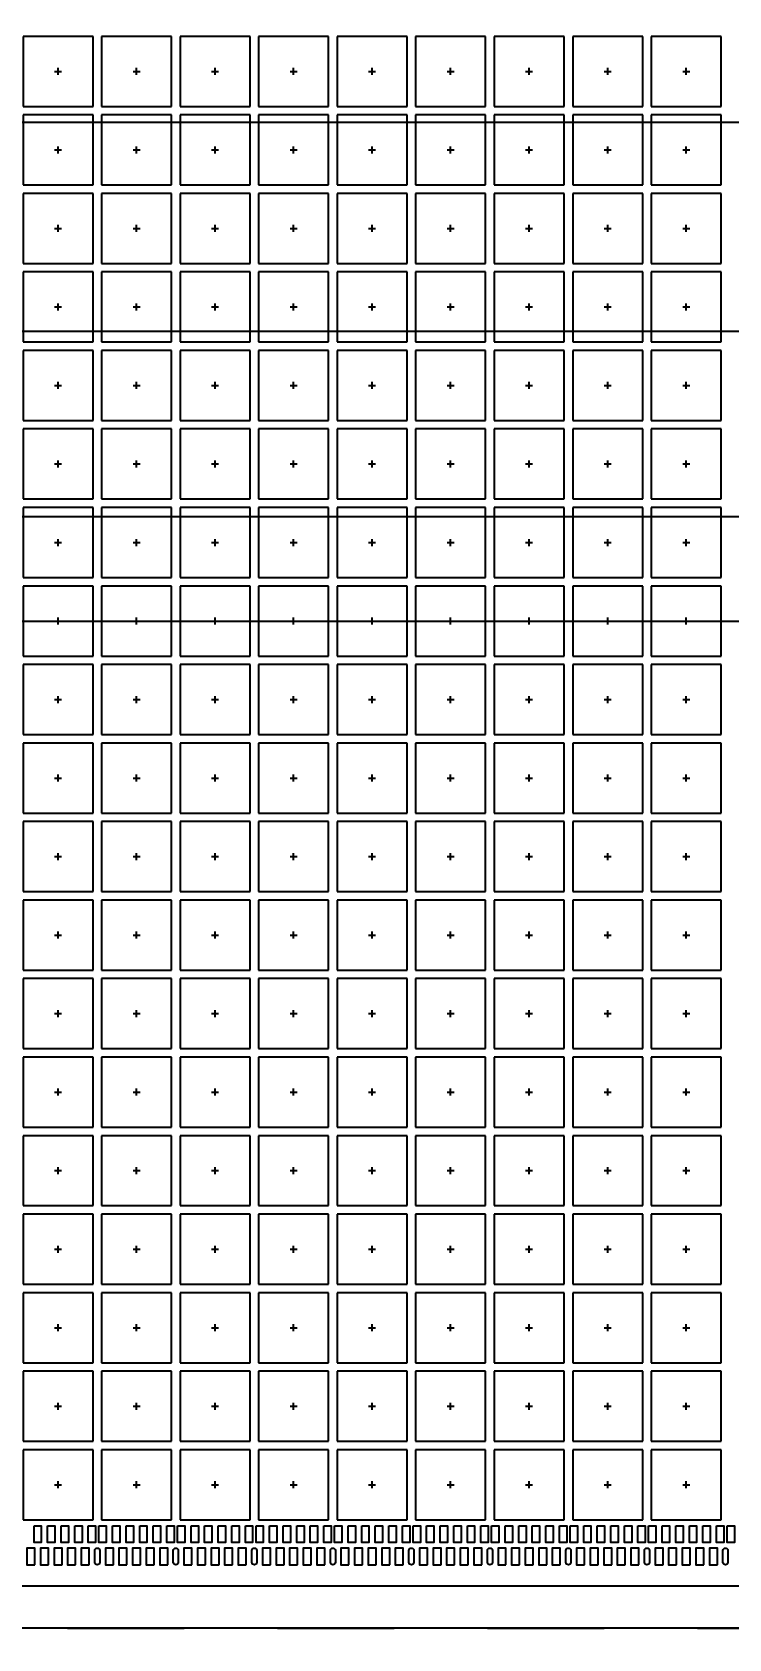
# Model space of a CAD drawing. Header units: millimetres. Extents: x 391.1 to 402, y 88.4 to 94.9.
# Drawn here: x 399.154 to 399.901, y 91.579 to 93.301 of the extents above; entities that cross this region are included whole.
import ezdxf

# ---------------------------------------------------------------- set-up
doc = ezdxf.new("R2010")
doc.units = ezdxf.units.MM
doc.header["$LTSCALE"] = 0.5
doc.header["$PDMODE"] = 98
for name, pattern in [('CENTER', [50.8, 31.75, -6.35, 6.35, -6.35]), ('HIDDEN', [0.375, 0.25, -0.125]), ('PHANTOM2', [31.75, 15.875, -3.175, 3.175, -3.175, 3.175, -3.175])]:
    doc.linetypes.add(name, pattern=pattern)
for name, color, linetype in [('CEN', 2, 'CENTER'), ('DIM', 3, 'Continuous'), ('MOLD', 6, 'Continuous'), ('PKG', 1, 'PHANTOM2')]:
    doc.layers.add(name, color=color, linetype=linetype)
doc.styles.add('SIMPLEX', font='simplex.shx', dxfattribs={"bigfont": 'AllInOneBig.shx'})
doc.dimstyles.new('SHEET1', dxfattribs={"dimtxt": 0.08, "dimasz": 0.08, "dimexe": 0.015, "dimexo": 0.015, "dimgap": 0.027, "dimtad": 1, "dimdec": 3, "dimlfac": 33.333333, "dimrnd": 0.0005, "dimzin": 1, "dimtxsty": 'SIMPLEX', "dimcen": 0.1905, "dimclrd": 256, "dimclre": 256, "dimclrt": 256, "dimazin": 3, "dimtp": 0.03, "dimtm": 0.05, "dimtfac": 0.8, "dimtdec": 3, "dimtmove": 0, "dimatfit": 3, "dimfxl": 0.05, "dimtzin": 4, "dimlwd": -1, "dimlwe": -1})

# ---------------------------------------------------------------- blocks, each defined once
blk = doc.blocks.new('*D105')
at = {"layer": 'Defpoints', "color": 0, "ltscale": 0.1, "transparency": 16777216}
for p in [(396.3623, 92.6694), (396.3668, 92.6694), (400.5871, 92.6694)]:
    blk.add_point(p, dxfattribs=at)
at = {"layer": 'DIM', "ltscale": 0.1, "transparency": 16777216}
blk.add_line((396.3818, 92.6694), (400.5871, 92.6694), dxfattribs=at)
at = {"layer": 'DIM', "ltscale": 0.1, "transparency": 16777216, "insert": (400.7741, 92.6694), "char_height": 0.08, "attachment_point": 5, "style": 'SIMPLEX'}
blk.add_mtext('\\A1;0.000', dxfattribs=at)
blk = doc.blocks.new('*D106')
at = {"layer": 'Defpoints', "color": 0, "ltscale": 0.1, "transparency": 16777216}
for p in [(396.3719, 93.6269), (400.5871, 93.5063), (396.3623, 92.6694)]:
    blk.add_point(p, dxfattribs=at)
at = {"layer": 'DIM', "ltscale": 0.1, "transparency": 16777216}
for p, q in [((396.3869, 93.6269), (400.2671, 93.6269)), ((400.2671, 93.6269), (400.4271, 93.5063)), ((400.4271, 93.5063), (400.5871, 93.5063))]:
    blk.add_line(p, q, dxfattribs=at)
at = {"layer": 'DIM', "ltscale": 0.1, "transparency": 16777216, "insert": (400.7969, 93.5063), "char_height": 0.08, "attachment_point": 5, "style": 'SIMPLEX'}
blk.add_mtext('\\A1;31.918', dxfattribs=at)
blk = doc.blocks.new('*D107')
at = {"layer": 'Defpoints', "color": 0, "ltscale": 0.1, "transparency": 16777216}
for p in [(396.3719, 93.2042), (400.5871, 93.2042), (396.3623, 92.6694)]:
    blk.add_point(p, dxfattribs=at)
at = {"layer": 'DIM', "ltscale": 0.1, "transparency": 16777216}
blk.add_line((396.3869, 93.2042), (400.5871, 93.2042), dxfattribs=at)
at = {"layer": 'DIM', "ltscale": 0.1, "transparency": 16777216, "insert": (400.8026, 93.2042), "char_height": 0.08, "attachment_point": 5, "style": 'SIMPLEX'}
blk.add_mtext('\\A1;17.826', dxfattribs=at)
blk = doc.blocks.new('*D108')
at = {"layer": 'Defpoints', "color": 0, "ltscale": 0.1, "transparency": 16777216}
for p in [(396.3719, 92.9802), (400.5871, 92.9802), (396.3623, 92.6694)]:
    blk.add_point(p, dxfattribs=at)
at = {"layer": 'DIM', "ltscale": 0.1, "transparency": 16777216}
blk.add_line((396.3869, 92.9802), (400.5871, 92.9802), dxfattribs=at)
at = {"layer": 'DIM', "ltscale": 0.1, "transparency": 16777216, "insert": (400.8026, 92.9802), "char_height": 0.08, "attachment_point": 5, "style": 'SIMPLEX'}
blk.add_mtext('\\A1;10.359', dxfattribs=at)
blk = doc.blocks.new('*D109')
at = {"layer": 'Defpoints', "color": 0, "ltscale": 0.1, "transparency": 16777216}
for p in [(400.5871, 92.8598), (396.3719, 92.7814), (396.3623, 92.6694)]:
    blk.add_point(p, dxfattribs=at)
at = {"layer": 'DIM', "ltscale": 0.1, "transparency": 16777216}
for p, q in [((400.2671, 92.7814), (400.4271, 92.8598)), ((400.4271, 92.8598), (400.5871, 92.8598)), ((396.3869, 92.7814), (400.2671, 92.7814))]:
    blk.add_line(p, q, dxfattribs=at)
at = {"layer": 'DIM', "ltscale": 0.1, "transparency": 16777216, "insert": (400.7741, 92.8598), "char_height": 0.08, "attachment_point": 5, "style": 'SIMPLEX'}
blk.add_mtext('\\A1;3.733', dxfattribs=at)
blk = doc.blocks.new('*D110')
at = {"layer": 'Defpoints', "color": 0, "ltscale": 0.1, "transparency": 16777216}
for p in [(400.1213, 93.6371), (400.5871, 93.6071), (396.3623, 92.6694)]:
    blk.add_point(p, dxfattribs=at)
at = {"layer": 'DIM', "ltscale": 0.1, "transparency": 16777216}
for p, q in [((400.1363, 93.6371), (400.2813, 93.6371)), ((400.2813, 93.6371), (400.4271, 93.6071)), ((400.4271, 93.6071), (400.5871, 93.6071))]:
    blk.add_line(p, q, dxfattribs=at)
at = {"layer": 'DIM', "ltscale": 0.1, "transparency": 16777216, "insert": (400.8122, 93.6071), "char_height": 0.08, "attachment_point": 5, "style": 'SIMPLEX'}
blk.add_mtext('\\A1;32.258', dxfattribs=at)
blk = doc.blocks.new('*D111')
at = {"layer": 'Defpoints', "color": 0, "ltscale": 0.1, "transparency": 16777216}
for p in [(396.3719, 93.4029), (400.5871, 93.2991), (396.3623, 92.6694)]:
    blk.add_point(p, dxfattribs=at)
at = {"layer": 'DIM', "ltscale": 0.1, "transparency": 16777216}
for p, q in [((396.3869, 93.4029), (400.2671, 93.4029)), ((400.2671, 93.4029), (400.4271, 93.2991)), ((400.4271, 93.2991), (400.5871, 93.2991))]:
    blk.add_line(p, q, dxfattribs=at)
at = {"layer": 'DIM', "ltscale": 0.1, "transparency": 16777216, "insert": (400.795, 93.2991), "char_height": 0.08, "attachment_point": 5, "style": 'SIMPLEX'}
blk.add_mtext('\\A1;24.451', dxfattribs=at)
blk = doc.blocks.new('*D170')
at = {"layer": 'Defpoints', "color": 0, "ltscale": 0.1, "transparency": 16777216}
for p in [(396.3623, 92.6694), (399.6623, 91.5331), (399.6623, 91.1521)]:
    blk.add_point(p, dxfattribs=at)
at = {"layer": 'DIM', "ltscale": 0.1, "transparency": 16777216}
blk.add_line((399.6623, 91.5181), (399.6623, 91.1521), dxfattribs=at)
at = {"layer": 'DIM', "ltscale": 0.1, "transparency": 16777216, "insert": (399.6623, 90.9042), "char_height": 0.08, "attachment_point": 5, "rotation": 90, "style": 'SIMPLEX'}
blk.add_mtext('\\A1;110.000', dxfattribs=at)
blk = doc.blocks.new('*D171')
at = {"layer": 'Defpoints', "color": 0, "ltscale": 0.1, "transparency": 16777216}
for p in [(396.3623, 92.6694), (400.1948, 92.5468), (400.1948, 91.1521)]:
    blk.add_point(p, dxfattribs=at)
at = {"layer": 'DIM', "ltscale": 0.1, "transparency": 16777216}
blk.add_line((400.1948, 92.5318), (400.1948, 91.1521), dxfattribs=at)
at = {"layer": 'DIM', "ltscale": 0.1, "transparency": 16777216, "insert": (400.1948, 90.8965), "char_height": 0.08, "attachment_point": 5, "rotation": 90, "style": 'SIMPLEX'}
blk.add_mtext('\\A1;127.750', dxfattribs=at)
blk = doc.blocks.new('*D172')
at = {"layer": 'Defpoints', "color": 0, "ltscale": 0.1, "transparency": 16777216}
for p in [(396.3623, 92.6694), (400.0656, 91.6044), (400.0656, 91.1521)]:
    blk.add_point(p, dxfattribs=at)
at = {"layer": 'DIM', "ltscale": 0.1, "transparency": 16777216}
blk.add_line((400.0656, 91.5894), (400.0656, 91.1521), dxfattribs=at)
at = {"layer": 'DIM', "ltscale": 0.1, "transparency": 16777216, "insert": (400.0656, 90.8965), "char_height": 0.08, "attachment_point": 5, "rotation": 90, "style": 'SIMPLEX'}
blk.add_mtext('\\A1;123.445', dxfattribs=at)
blk = doc.blocks.new('*D143')
at = {"layer": 'Defpoints', "color": 0, "ltscale": 0.1, "transparency": 16777216}
for p in [(399.6735, 91.5444), (400.1993, 91.4994), (400.3355, 91.4994)]:
    blk.add_point(p, dxfattribs=at)
at = {"layer": 'DIM', "ltscale": 0.1, "transparency": 16777216}
for p, q in [((400.3355, 91.6244), (400.3355, 91.7044)), ((399.6885, 91.5444), (400.3505, 91.5444)), ((400.3355, 91.5444), (400.3355, 91.4994)), ((400.2143, 91.4994), (400.3505, 91.4994)), ((400.3355, 91.4194), (400.3355, 91.3394))]:
    blk.add_line(p, q, dxfattribs=at)
for points in [[(400.3222, 91.6244), (400.3489, 91.6244), (400.3355, 91.5444)], [(400.3222, 91.4194), (400.3489, 91.4194), (400.3355, 91.4994)]]:
    blk.add_solid(points, dxfattribs=at)
at = {"layer": 'DIM', "ltscale": 0.1, "transparency": 16777216, "insert": (400.3355, 91.0176), "char_height": 0.08, "attachment_point": 5, "rotation": 90, "style": 'SIMPLEX'}
blk.add_mtext('\\A1;1.500\\H0.05;%%p0.025', dxfattribs=at)
blk = doc.blocks.new('*D145')
at = {"layer": 'Defpoints', "color": 0, "ltscale": 0.1, "transparency": 16777216}
for p in [(396.3623, 92.6694), (400.6673, 91.7386), (400.1213, 91.7017)]:
    blk.add_point(p, dxfattribs=at)
at = {"layer": 'DIM', "ltscale": 0.1, "transparency": 16777216}
for p, q in [((400.3473, 91.7017), (400.5073, 91.7386)), ((400.5073, 91.7386), (400.6673, 91.7386)), ((400.1363, 91.7017), (400.3473, 91.7017))]:
    blk.add_line(p, q, dxfattribs=at)
at = {"layer": 'DIM', "ltscale": 0.1, "transparency": 16777216, "insert": (400.8924, 91.7386), "char_height": 0.08, "attachment_point": 5, "style": 'SIMPLEX'}
blk.add_mtext('\\A1;32.258', dxfattribs=at)
blk = doc.blocks.new('*D146')
at = {"layer": 'Defpoints', "color": 0, "ltscale": 0.1, "transparency": 16777216}
for p in [(396.3623, 92.6694), (400.2323, 91.9194), (400.6673, 91.9194)]:
    blk.add_point(p, dxfattribs=at)
at = {"layer": 'DIM', "ltscale": 0.1, "transparency": 16777216}
blk.add_line((400.2473, 91.9194), (400.6673, 91.9194), dxfattribs=at)
at = {"layer": 'DIM', "ltscale": 0.1, "transparency": 16777216, "insert": (400.8924, 91.9194), "char_height": 0.08, "attachment_point": 5, "style": 'SIMPLEX'}
blk.add_mtext('\\A1;25.000', dxfattribs=at)
blk = doc.blocks.new('*D149')
at = {"layer": 'Defpoints', "color": 0, "ltscale": 0.1, "transparency": 16777216}
for p in [(396.3623, 92.6694), (400.2323, 92.5344), (400.5871, 92.4477)]:
    blk.add_point(p, dxfattribs=at)
at = {"layer": 'DIM', "ltscale": 0.1, "transparency": 16777216}
for p, q in [((400.2473, 92.5344), (400.3923, 92.5344)), ((400.3923, 92.5344), (400.4271, 92.4477)), ((400.4271, 92.4477), (400.5871, 92.4477))]:
    blk.add_line(p, q, dxfattribs=at)
at = {"layer": 'DIM', "ltscale": 0.1, "transparency": 16777216, "insert": (400.7741, 92.4477), "char_height": 0.08, "attachment_point": 5, "style": 'SIMPLEX'}
blk.add_mtext('\\A1;4.500', dxfattribs=at)
blk = doc.blocks.new('*D150')
at = {"layer": 'Defpoints', "color": 0, "ltscale": 0.1, "transparency": 16777216}
for p in [(396.3623, 92.6694), (400.206, 92.558), (400.5871, 92.558)]:
    blk.add_point(p, dxfattribs=at)
at = {"layer": 'DIM', "ltscale": 0.1, "transparency": 16777216}
blk.add_line((400.221, 92.558), (400.5871, 92.558), dxfattribs=at)
at = {"layer": 'DIM', "ltscale": 0.1, "transparency": 16777216, "insert": (400.7664, 92.558), "char_height": 0.08, "attachment_point": 5, "style": 'SIMPLEX'}
blk.add_mtext('\\A1;3.712', dxfattribs=at)
blk = doc.blocks.new('*D151')
at = {"layer": 'Defpoints', "color": 0, "ltscale": 0.1, "transparency": 16777216}
for p in [(400.5871, 92.7571), (400.206, 92.738), (396.3623, 92.6694)]:
    blk.add_point(p, dxfattribs=at)
at = {"layer": 'DIM', "ltscale": 0.1, "transparency": 16777216}
for p, q in [((400.366, 92.738), (400.4271, 92.7571)), ((400.4271, 92.7571), (400.5871, 92.7571)), ((400.221, 92.738), (400.366, 92.738))]:
    blk.add_line(p, q, dxfattribs=at)
at = {"layer": 'DIM', "ltscale": 0.1, "transparency": 16777216, "insert": (400.7741, 92.7571), "char_height": 0.08, "attachment_point": 5, "style": 'SIMPLEX'}
blk.add_mtext('\\A1;2.288', dxfattribs=at)
blk = doc.blocks.new('*D152')
at = {"layer": 'Defpoints', "color": 0, "ltscale": 0.1, "transparency": 16777216}
for p in [(400.2323, 93.4194), (400.5871, 93.4071), (396.3623, 92.6694)]:
    blk.add_point(p, dxfattribs=at)
at = {"layer": 'DIM', "ltscale": 0.1, "transparency": 16777216}
for p, q in [((400.2473, 93.4194), (400.3923, 93.4194)), ((400.3923, 93.4194), (400.4271, 93.4071)), ((400.4271, 93.4071), (400.5871, 93.4071))]:
    blk.add_line(p, q, dxfattribs=at)
at = {"layer": 'DIM', "ltscale": 0.1, "transparency": 16777216, "insert": (400.8122, 93.4071), "char_height": 0.08, "attachment_point": 5, "style": 'SIMPLEX'}
blk.add_mtext('\\A1;25.000', dxfattribs=at)
blk = doc.blocks.new('*U103')
at = {"layer": 'CEN', "ltscale": 0.005}
for p, q in [((-0.00375, 0), (0.00375, 0)), ((0, -0.00375), (0, 0.00375))]:
    blk.add_line(p, q, dxfattribs=at)
at = {"layer": 'PKG', "ltscale": 0.05}
blk.add_lwpolyline([(-0.0375, -0.0375), (0.0375, -0.0375), (0.0375, 0.0375), (-0.0375, 0.0375)], close=True, dxfattribs=at)
blk = doc.blocks.new('*U104')
at = {"color": 0, "linetype": 'ByBlock', "lineweight": -2, "transparency": 16777216}
for p in [(2.60865, 1.5147), (2.6928, 1.5147), (2.77695, 1.5147), (2.8611, 1.5147), (2.94525, 1.5147), (3.0294, 1.5147), (3.11355, 1.5147), (3.1977, 1.5147), (3.28185, 1.5147), (2.60865, 1.43055), (2.6928, 1.43055), (2.77695, 1.43055), (2.8611, 1.43055), (2.94525, 1.43055), (3.0294, 1.43055), (3.11355, 1.43055), (3.1977, 1.43055), (3.28185, 1.43055), (2.60865, 1.3464), (2.6928, 1.3464), (2.77695, 1.3464), (2.8611, 1.3464), (2.94525, 1.3464), (3.0294, 1.3464), (3.11355, 1.3464), (3.1977, 1.3464), (3.28185, 1.3464), (2.60865, 1.26225), (2.6928, 1.26225), (2.77695, 1.26225), (2.8611, 1.26225), (2.94525, 1.26225), (3.0294, 1.26225), (3.11355, 1.26225), (3.1977, 1.26225), (3.28185, 1.26225), (2.60865, 1.1781), (2.6928, 1.1781), (2.77695, 1.1781), (2.8611, 1.1781), (2.94525, 1.1781), (3.0294, 1.1781), (3.11355, 1.1781), (3.1977, 1.1781), (3.28185, 1.1781), (2.60865, 1.09395), (2.6928, 1.09395), (2.77695, 1.09395), (2.8611, 1.09395), (2.94525, 1.09395), (3.0294, 1.09395), (3.11355, 1.09395), (3.1977, 1.09395), (3.28185, 1.09395), (2.60865, 1.0098), (2.6928, 1.0098), (2.77695, 1.0098), (2.8611, 1.0098), (2.94525, 1.0098), (3.0294, 1.0098), (3.11355, 1.0098), (3.1977, 1.0098), (3.28185, 1.0098), (2.60865, 0.92565), (2.6928, 0.92565), (2.77695, 0.92565), (2.8611, 0.92565), (2.94525, 0.92565), (3.0294, 0.92565), (3.11355, 0.92565), (3.1977, 0.92565), (3.28185, 0.92565), (2.60865, 0.8415), (2.6928, 0.8415), (2.77695, 0.8415), (2.8611, 0.8415), (2.94525, 0.8415), (3.0294, 0.8415), (3.11355, 0.8415), (3.1977, 0.8415), (3.28185, 0.8415), (2.60865, 0.75735), (2.6928, 0.75735), (2.77695, 0.75735), (2.8611, 0.75735), (2.94525, 0.75735), (3.0294, 0.75735), (3.11355, 0.75735), (3.1977, 0.75735), (3.28185, 0.75735), (2.60865, 0.6732), (2.6928, 0.6732), (2.77695, 0.6732), (2.8611, 0.6732), (2.94525, 0.6732), (3.0294, 0.6732), (3.11355, 0.6732), (3.1977, 0.6732), (3.28185, 0.6732), (2.60865, 0.58905), (2.6928, 0.58905), (2.77695, 0.58905), (2.8611, 0.58905), (2.94525, 0.58905), (3.0294, 0.58905), (3.11355, 0.58905), (3.1977, 0.58905), (3.28185, 0.58905), (2.60865, 0.5049), (2.6928, 0.5049), (2.77695, 0.5049), (2.8611, 0.5049), (2.94525, 0.5049), (3.0294, 0.5049), (3.11355, 0.5049), (3.1977, 0.5049), (3.28185, 0.5049), (2.60865, 0.42075), (2.6928, 0.42075), (2.77695, 0.42075), (2.8611, 0.42075), (2.94525, 0.42075), (3.0294, 0.42075), (3.11355, 0.42075), (3.1977, 0.42075), (3.28185, 0.42075), (2.60865, 0.3366), (2.6928, 0.3366), (2.77695, 0.3366), (2.8611, 0.3366), (2.94525, 0.3366), (3.0294, 0.3366), (3.11355, 0.3366), (3.1977, 0.3366), (3.28185, 0.3366), (2.60865, 0.25245), (2.6928, 0.25245), (2.77695, 0.25245), (2.8611, 0.25245), (2.94525, 0.25245), (3.0294, 0.25245), (3.11355, 0.25245), (3.1977, 0.25245), (3.28185, 0.25245), (2.60865, 0.1683), (2.6928, 0.1683), (2.77695, 0.1683), (2.8611, 0.1683), (2.94525, 0.1683), (3.0294, 0.1683), (3.11355, 0.1683), (3.1977, 0.1683), (3.28185, 0.1683), (2.60865, 0.08415), (2.6928, 0.08415), (2.77695, 0.08415), (2.8611, 0.08415), (2.94525, 0.08415), (3.0294, 0.08415), (3.11355, 0.08415), (3.1977, 0.08415), (3.28185, 0.08415), (2.60865, 0), (2.6928, 0), (2.77695, 0), (2.8611, 0), (2.94525, 0), (3.0294, 0), (3.11355, 0), (3.1977, 0), (3.28185, 0)]:
    blk.add_blockref('*U103', p, dxfattribs=at)

msp = doc.modelspace()

# ---------------------------------------------------------------- linework, layer by layer
at = {"color": 2, "linetype": 'HIDDEN', "lineweight": 0}
msp.add_lwpolyline([(392.507251, 93.749395), (400.217251, 93.749395), (400.217251, 91.589395), (392.507251, 91.589395)], close=True, dxfattribs=at)
at = {"ltscale": 0.1}
for points in [[(399.156301, 91.69987), (399.164101, 91.69987), (399.164101, 91.68187), (399.156301, 91.68187)], [(399.170851, 91.69987), (399.178651, 91.69987), (399.178651, 91.68187), (399.170851, 91.68187)], [(399.185401, 91.69987), (399.193201, 91.69987), (399.193201, 91.68187), (399.185401, 91.68187)], [(399.199951, 91.69987), (399.207751, 91.69987), (399.207751, 91.68187), (399.199951, 91.68187)], [(399.214501, 91.69987), (399.222301, 91.69987), (399.222301, 91.68187), (399.214501, 91.68187)], [(399.225901, 91.69987), (399.233701, 91.69987), (399.233701, 91.68187), (399.225901, 91.68187)], [(399.240451, 91.69987), (399.248251, 91.69987), (399.248251, 91.68187), (399.240451, 91.68187)], [(399.255001, 91.69987), (399.262801, 91.69987), (399.262801, 91.68187), (399.255001, 91.68187)], [(399.269551, 91.69987), (399.277351, 91.69987), (399.277351, 91.68187), (399.269551, 91.68187)], [(399.284101, 91.69987), (399.291901, 91.69987), (399.291901, 91.68187), (399.284101, 91.68187)], [(399.298651, 91.69987), (399.306451, 91.69987), (399.306451, 91.68187), (399.298651, 91.68187)], [(399.310051, 91.69987), (399.317851, 91.69987), (399.317851, 91.68187), (399.310051, 91.68187)], [(399.324601, 91.69987), (399.332401, 91.69987), (399.332401, 91.68187), (399.324601, 91.68187)], [(399.339151, 91.69987), (399.346951, 91.69987), (399.346951, 91.68187), (399.339151, 91.68187)], [(399.353701, 91.69987), (399.361501, 91.69987), (399.361501, 91.68187), (399.353701, 91.68187)], [(399.368251, 91.69987), (399.376051, 91.69987), (399.376051, 91.68187), (399.368251, 91.68187)], [(399.382801, 91.69987), (399.390601, 91.69987), (399.390601, 91.68187), (399.382801, 91.68187)], [(399.394201, 91.69987), (399.402001, 91.69987), (399.402001, 91.68187), (399.394201, 91.68187)], [(399.408751, 91.69987), (399.416551, 91.69987), (399.416551, 91.68187), (399.408751, 91.68187)], [(399.423301, 91.69987), (399.431101, 91.69987), (399.431101, 91.68187), (399.423301, 91.68187)], [(399.437851, 91.69987), (399.445651, 91.69987), (399.445651, 91.68187), (399.437851, 91.68187)], [(399.452401, 91.69987), (399.460201, 91.69987), (399.460201, 91.68187), (399.452401, 91.68187)], [(399.466951, 91.69987), (399.474751, 91.69987), (399.474751, 91.68187), (399.466951, 91.68187)], [(399.478351, 91.69987), (399.486151, 91.69987), (399.486151, 91.68187), (399.478351, 91.68187)], [(399.492901, 91.69987), (399.500701, 91.69987), (399.500701, 91.68187), (399.492901, 91.68187)], [(399.507451, 91.69987), (399.515251, 91.69987), (399.515251, 91.68187), (399.507451, 91.68187)], [(399.522001, 91.69987), (399.529801, 91.69987), (399.529801, 91.68187), (399.522001, 91.68187)], [(399.536551, 91.69987), (399.544351, 91.69987), (399.544351, 91.68187), (399.536551, 91.68187)], [(399.551101, 91.69987), (399.558901, 91.69987), (399.558901, 91.68187), (399.551101, 91.68187)], [(399.562501, 91.69987), (399.570301, 91.69987), (399.570301, 91.68187), (399.562501, 91.68187)], [(399.577051, 91.69987), (399.584851, 91.69987), (399.584851, 91.68187), (399.577051, 91.68187)], [(399.591601, 91.69987), (399.599401, 91.69987), (399.599401, 91.68187), (399.591601, 91.68187)], [(399.606151, 91.69987), (399.613951, 91.69987), (399.613951, 91.68187), (399.606151, 91.68187)], [(399.620701, 91.69987), (399.628501, 91.69987), (399.628501, 91.68187), (399.620701, 91.68187)], [(399.635251, 91.69987), (399.643051, 91.69987), (399.643051, 91.68187), (399.635251, 91.68187)], [(399.646651, 91.69987), (399.654451, 91.69987), (399.654451, 91.68187), (399.646651, 91.68187)], [(399.661201, 91.69987), (399.669001, 91.69987), (399.669001, 91.68187), (399.661201, 91.68187)], [(399.675751, 91.69987), (399.683551, 91.69987), (399.683551, 91.68187), (399.675751, 91.68187)], [(399.690301, 91.69987), (399.698101, 91.69987), (399.698101, 91.68187), (399.690301, 91.68187)], [(399.704851, 91.69987), (399.712651, 91.69987), (399.712651, 91.68187), (399.704851, 91.68187)], [(399.719401, 91.69987), (399.727201, 91.69987), (399.727201, 91.68187), (399.719401, 91.68187)], [(399.730801, 91.69987), (399.738601, 91.69987), (399.738601, 91.68187), (399.730801, 91.68187)], [(399.745351, 91.69987), (399.753151, 91.69987), (399.753151, 91.68187), (399.745351, 91.68187)], [(399.759901, 91.69987), (399.767701, 91.69987), (399.767701, 91.68187), (399.759901, 91.68187)], [(399.774451, 91.69987), (399.782251, 91.69987), (399.782251, 91.68187), (399.774451, 91.68187)], [(399.789001, 91.69987), (399.796801, 91.69987), (399.796801, 91.68187), (399.789001, 91.68187)], [(399.803551, 91.69987), (399.811351, 91.69987), (399.811351, 91.68187), (399.803551, 91.68187)], [(399.814951, 91.69987), (399.822751, 91.69987), (399.822751, 91.68187), (399.814951, 91.68187)], [(399.829501, 91.69987), (399.837301, 91.69987), (399.837301, 91.68187), (399.829501, 91.68187)], [(399.844051, 91.69987), (399.851851, 91.69987), (399.851851, 91.68187), (399.844051, 91.68187)], [(399.858601, 91.69987), (399.866401, 91.69987), (399.866401, 91.68187), (399.858601, 91.68187)], [(399.873151, 91.69987), (399.880951, 91.69987), (399.880951, 91.68187), (399.873151, 91.68187)], [(399.887701, 91.69987), (399.895501, 91.69987), (399.895501, 91.68187), (399.887701, 91.68187)], [(399.899101, 91.69987), (399.906901, 91.69987), (399.906901, 91.68187), (399.899101, 91.68187)], [(399.157201, 91.65787), (399.157201, 91.67587), (399.148651, 91.67587), (399.148651, 91.65787)], [(399.171751, 91.65787), (399.171751, 91.67587), (399.163201, 91.67587), (399.163201, 91.65787)], [(399.186301, 91.65787), (399.186301, 91.67587), (399.177751, 91.67587), (399.177751, 91.65787)], [(399.200851, 91.65787), (399.200851, 91.67587), (399.192301, 91.67587), (399.192301, 91.65787)], [(399.215401, 91.65787), (399.215401, 91.67587), (399.206851, 91.67587), (399.206851, 91.65787)], [(399.241351, 91.65787), (399.241351, 91.67587), (399.232801, 91.67587), (399.232801, 91.65787)], [(399.255901, 91.65787), (399.255901, 91.67587), (399.247351, 91.67587), (399.247351, 91.65787)], [(399.270451, 91.65787), (399.270451, 91.67587), (399.261901, 91.67587), (399.261901, 91.65787)], [(399.285001, 91.65787), (399.285001, 91.67587), (399.276451, 91.67587), (399.276451, 91.65787)], [(399.299551, 91.65787), (399.299551, 91.67587), (399.291001, 91.67587), (399.291001, 91.65787)], [(399.325501, 91.65787), (399.325501, 91.67587), (399.316951, 91.67587), (399.316951, 91.65787)], [(399.340051, 91.65787), (399.340051, 91.67587), (399.331501, 91.67587), (399.331501, 91.65787)], [(399.354601, 91.65787), (399.354601, 91.67587), (399.346051, 91.67587), (399.346051, 91.65787)], [(399.369151, 91.65787), (399.369151, 91.67587), (399.360601, 91.67587), (399.360601, 91.65787)], [(399.383701, 91.65787), (399.383701, 91.67587), (399.375151, 91.67587), (399.375151, 91.65787)], [(399.409651, 91.65787), (399.409651, 91.67587), (399.401101, 91.67587), (399.401101, 91.65787)], [(399.424201, 91.65787), (399.424201, 91.67587), (399.415651, 91.67587), (399.415651, 91.65787)], [(399.438751, 91.65787), (399.438751, 91.67587), (399.430201, 91.67587), (399.430201, 91.65787)], [(399.453301, 91.65787), (399.453301, 91.67587), (399.444751, 91.67587), (399.444751, 91.65787)], [(399.467851, 91.65787), (399.467851, 91.67587), (399.459301, 91.67587), (399.459301, 91.65787)], [(399.493801, 91.65787), (399.493801, 91.67587), (399.485251, 91.67587), (399.485251, 91.65787)], [(399.508351, 91.65787), (399.508351, 91.67587), (399.499801, 91.67587), (399.499801, 91.65787)], [(399.522901, 91.65787), (399.522901, 91.67587), (399.514351, 91.67587), (399.514351, 91.65787)], [(399.537451, 91.65787), (399.537451, 91.67587), (399.528901, 91.67587), (399.528901, 91.65787)], [(399.552001, 91.65787), (399.552001, 91.67587), (399.543451, 91.67587), (399.543451, 91.65787)], [(399.577951, 91.65787), (399.577951, 91.67587), (399.569401, 91.67587), (399.569401, 91.65787)], [(399.592501, 91.65787), (399.592501, 91.67587), (399.583951, 91.67587), (399.583951, 91.65787)], [(399.607051, 91.65787), (399.607051, 91.67587), (399.598501, 91.67587), (399.598501, 91.65787)], [(399.621601, 91.65787), (399.621601, 91.67587), (399.613051, 91.67587), (399.613051, 91.65787)], [(399.636151, 91.65787), (399.636151, 91.67587), (399.627601, 91.67587), (399.627601, 91.65787)], [(399.662101, 91.65787), (399.662101, 91.67587), (399.653551, 91.67587), (399.653551, 91.65787)], [(399.676651, 91.65787), (399.676651, 91.67587), (399.668101, 91.67587), (399.668101, 91.65787)], [(399.691201, 91.65787), (399.691201, 91.67587), (399.682651, 91.67587), (399.682651, 91.65787)], [(399.705751, 91.65787), (399.705751, 91.67587), (399.697201, 91.67587), (399.697201, 91.65787)], [(399.720301, 91.65787), (399.720301, 91.67587), (399.711751, 91.67587), (399.711751, 91.65787)], [(399.746251, 91.65787), (399.746251, 91.67587), (399.737701, 91.67587), (399.737701, 91.65787)], [(399.760801, 91.65787), (399.760801, 91.67587), (399.752251, 91.67587), (399.752251, 91.65787)], [(399.775351, 91.65787), (399.775351, 91.67587), (399.766801, 91.67587), (399.766801, 91.65787)], [(399.789901, 91.65787), (399.789901, 91.67587), (399.781351, 91.67587), (399.781351, 91.65787)], [(399.804451, 91.65787), (399.804451, 91.67587), (399.795901, 91.67587), (399.795901, 91.65787)], [(399.830401, 91.65787), (399.830401, 91.67587), (399.821851, 91.67587), (399.821851, 91.65787)], [(399.844951, 91.65787), (399.844951, 91.67587), (399.836401, 91.67587), (399.836401, 91.65787)], [(399.859501, 91.65787), (399.859501, 91.67587), (399.850951, 91.67587), (399.850951, 91.65787)], [(399.874051, 91.65787), (399.874051, 91.67587), (399.865501, 91.67587), (399.865501, 91.65787)], [(399.888601, 91.65787), (399.888601, 91.67587), (399.880051, 91.67587), (399.880051, 91.65787)]]:
    msp.add_lwpolyline(points, close=True, dxfattribs=at)
for points in [[(399.224101, 91.67587), (399.224101, 91.67587, -0.41421356), (399.226801, 91.67317), (399.226801, 91.66057, -0.41421356), (399.224101, 91.65787), (399.224101, 91.65787, -0.41421356), (399.221401, 91.66057), (399.221401, 91.67317, -0.41421356)], [(399.308251, 91.67587), (399.308251, 91.67587, -0.41421356), (399.310951, 91.67317), (399.310951, 91.66057, -0.41421356), (399.308251, 91.65787), (399.308251, 91.65787, -0.41421356), (399.305551, 91.66057), (399.305551, 91.67317, -0.41421356)], [(399.392401, 91.67587), (399.392401, 91.67587, -0.41421356), (399.395101, 91.67317), (399.395101, 91.66057, -0.41421356), (399.392401, 91.65787), (399.392401, 91.65787, -0.41421356), (399.389701, 91.66057), (399.389701, 91.67317, -0.41421356)], [(399.476551, 91.67587), (399.476551, 91.67587, -0.41421356), (399.479251, 91.67317), (399.479251, 91.66057, -0.41421356), (399.476551, 91.65787), (399.476551, 91.65787, -0.41421356), (399.473851, 91.66057), (399.473851, 91.67317, -0.41421356)], [(399.560701, 91.67587), (399.560701, 91.67587, -0.41421356), (399.563401, 91.67317), (399.563401, 91.66057, -0.41421356), (399.560701, 91.65787), (399.560701, 91.65787, -0.41421356), (399.558001, 91.66057), (399.558001, 91.67317, -0.41421356)], [(399.644851, 91.67587), (399.644851, 91.67587, -0.41421356), (399.647551, 91.67317), (399.647551, 91.66057, -0.41421356), (399.644851, 91.65787), (399.644851, 91.65787, -0.41421356), (399.642151, 91.66057), (399.642151, 91.67317, -0.41421356)], [(399.729001, 91.67587), (399.729001, 91.67587, -0.41421356), (399.731701, 91.67317), (399.731701, 91.66057, -0.41421356), (399.729001, 91.65787), (399.729001, 91.65787, -0.41421356), (399.726301, 91.66057), (399.726301, 91.67317, -0.41421356)], [(399.813151, 91.67587), (399.813151, 91.67587, -0.41421356), (399.815851, 91.67317), (399.815851, 91.66057, -0.41421356), (399.813151, 91.65787), (399.813151, 91.65787, -0.41421356), (399.810451, 91.66057), (399.810451, 91.67317, -0.41421356)], [(399.897301, 91.67587), (399.897301, 91.67587, -0.41421356), (399.900001, 91.67317), (399.900001, 91.66057, -0.41421356), (399.897301, 91.65787), (399.897301, 91.65787, -0.41421356), (399.894601, 91.66057), (399.894601, 91.67317, -0.41421356)]]:
    msp.add_lwpolyline(points, format="xyb", close=True, dxfattribs=at)
at = {"color": 6, "linetype": 'Continuous', "lineweight": 25}
msp.add_lwpolyline([(400.067252, 91.635145), (400.067252, 91.599145, -0.41421356), (400.058252, 91.590145), (396.538651, 91.590145, -0.41421356), (396.529651, 91.599145), (396.529651, 91.635145)], format="xyb", dxfattribs=at)
at = {"layer": 'MOLD', "color": 6, "linetype": 'Continuous', "lineweight": 25}
msp.add_lwpolyline([(396.490651, 93.703645), (400.106252, 93.703645, -0.41421356), (400.136252, 93.673645), (400.136252, 93.608133, 0.29821663), (400.154252, 93.580638, -0.65465367), (400.154252, 93.498151, 0.29821663), (400.136252, 93.470656), (400.136252, 92.738133, 0.29821663), (400.154252, 92.710638, -0.65465367), (400.154252, 92.628151, 0.29821663), (400.136252, 92.600656), (400.136252, 91.868133, 0.29821663), (400.154252, 91.840638, -0.65465367), (400.154252, 91.758151, 0.29821663), (400.136252, 91.730656), (400.136252, 91.665145, -0.4144165), (400.106231, 91.635145), (396.490672, 91.635145, -0.4144165)], format="xyb", dxfattribs=at)

# ---------------------------------------------------------------- block references
msp.add_blockref('*U104', (396.573376, 91.743745))

# ---------------------------------------------------------------- dimensions: what is measured, and where the dimension line sits
at = {"layer": 'DIM', "ltscale": 0.1}
for feature_location, offset, dtype, origin, picture, middle in [((400.1212513973, 93.6371195037), (0.4658097408, -0.0299932346), 0, (396.3622509886, 92.6693945037), '*D110', (400.8121563762, 93.6071262691)), ((396.371851, 93.626916), (4.21521, -0.120635), 0, (396.362251, 92.669395), '*D106', (400.796918, 93.50628)), ((400.232251, 93.419395), (0.35481, -0.012342), 0, (396.362251, 92.669395), '*D152', (400.812156, 93.407053)), ((396.371851, 93.402929), (4.21521, -0.103808), 0, (396.362251, 92.669395), '*D111', (400.795014, 93.299122)), ((396.371851, 93.204154), (4.21521, 0), 0, (396.362251, 92.669395), '*D107', (400.802633, 93.204154)), ((396.371851, 92.980168), (4.21521, 0), 0, (396.362251, 92.669395), '*D108', (400.802633, 92.980168)), ((396.371851, 92.781383), (4.21521, 0.078399), 0, (396.362251, 92.669395), '*D109', (400.774061, 92.859782)), ((400.206001, 92.738035), (0.38106, 0.019086), 0, (396.362251, 92.669395), '*D151', (400.774061, 92.757121)), ((396.3668259886, 92.6693945037), (4.2202351495, 0), 0, (396.3622509886, 92.6693945037), '*D105', (400.7740611381, 92.6693945037)), ((399.662251, 91.533145), (0, -0.381042), 1, (396.362251, 92.669395), '*D170', (399.662251, 90.90415)), ((400.194751, 92.546785), (0, -1.394682), 1, (396.362251, 92.669395), '*D171', (400.194751, 90.896531)), ((400.065601, 91.604395), (0, -0.452292), 1, (396.362251, 92.669395), '*D172', (400.065601, 90.896531)), ((400.1212513973, 91.701669504), (0.5460423513, 0.0368992474), 0, (396.3622509886, 92.6693945037), '*D145', (400.8923889866, 91.7385687513)), ((400.232251, 91.919395), (0.435042, 0), 0, (396.362251, 92.669395), '*D146', (400.892389, 91.919395)), ((400.232251, 92.534395), (0.35481, -0.086703), 0, (396.362251, 92.669395), '*D149', (400.774061, 92.447692)), ((400.206001, 92.558035), (0.38106, 0), 0, (396.362251, 92.669395), '*D150', (400.766442, 92.558035))]:
    dim = msp.add_ordinate_dim(feature_location=feature_location, offset=offset, dtype=dtype, origin=origin, dimstyle='SHEET1', dxfattribs=at)
    dim.commit()
    dim.dimension.update_dxf_attribs({"geometry": picture, "text_midpoint": middle})
dim = msp.add_linear_dim(base=(400.335521, 91.499395), p1=(399.673501, 91.544395), p2=(400.199251, 91.499395), angle=90, text='<>\\H0.05;%%p0.025', dimstyle='SHEET1', dxfattribs=at)
dim.commit()
dim.dimension.update_dxf_attribs({"geometry": '*D143', "text_midpoint": (400.335521, 91.017633)})

doc.saveas('drawing.dxf')
